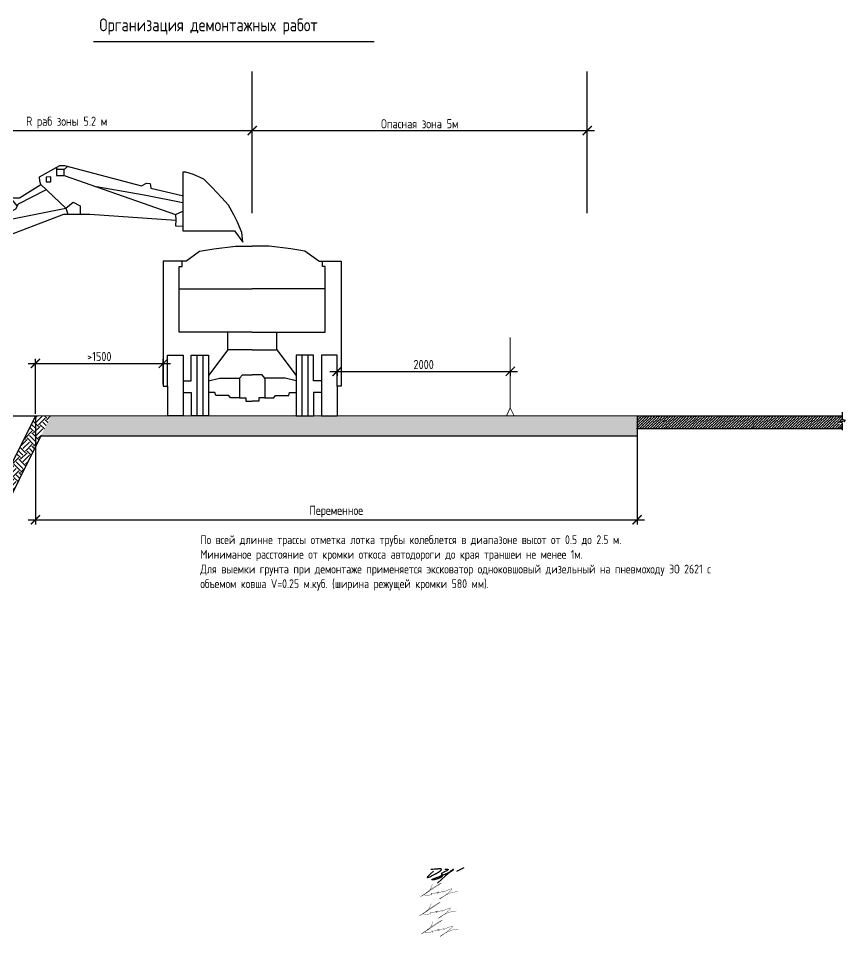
# Model space of a CAD drawing. Header units: millimetres. Extents: x 42571988 to 44740435, y 22138004 to 23263817.
# Drawn here: x 42902637 to 42925178, y 22844324 to 22869357 of the extents above; entities that cross this region are included whole.
import ezdxf

# ---------------------------------------------------------------- set-up
doc = ezdxf.new("R2010")
doc.units = ezdxf.units.MM
doc.layers.add('подпись', color=7, linetype='Continuous', lineweight=25)
doc.styles.add('GOST 2.304', font='GOST_0.TTF')
doc.dimstyles.new('SPDS', dxfattribs={"dimscale": 100, "dimtxt": 2.5, "dimasz": 2.5, "dimexe": 1.25, "dimexo": 0.625, "dimtad": 1, "dimdec": 0, "dimrnd": 0.001, "dimtxsty": 'GOST 2.304', "dimblk": 'ARCHTICK', "dimblk1": 'ARCHTICK', "dimblk2": 'ARCHTICK', "dimcen": 2.5, "dimdle": 2, "dimadec": 0, "dimazin": 2, "dimtfac": 0.75, "dimtdec": 4, "dimtmove": 1, "dimatfit": 3, "dimfxl": 1, "dimtolj": 1, "dimarcsym": 1})
pattern_1 = [(44.99999999999999, (42702387.68095946, 22831338.50114938), (2.273736754432321e-14, 359.2102448427661), [254, -254]), (44.99999999999999, (42702320.32903855, 22831405.85307029), (2.273736754432321e-14, 359.2102448427661), [254, -254]), (44.99999999999999, (42702252.97711764, 22831473.2049912), (2.273736754432321e-14, 359.2102448427661), [254, -254]), (135, (42702252.97711764, 22831518.1062718), (-359.2102448427661, 2.273736754432321e-14), [254, -254]), (135, (42702320.32903855, 22831585.45819271), (-359.2102448427661, 2.273736754432321e-14), [254, -254]), (135, (42702387.68095946, 22831652.81011362), (-359.2102448427661, 2.273736754432321e-14), [254, -254])]

# ---------------------------------------------------------------- blocks, each defined once
blk = doc.blocks.new('_ArchTick')
at = {"color": 0, "linetype": 'ByBlock', "const_width": 0.15}
blk.add_lwpolyline([(-0.5, -0.5), (0.5, 0.5)], dxfattribs=at)
blk = doc.blocks.new('*D60')
at = {"color": 0, "lineweight": -2, "ltscale": 200, "transparency": 16777216}
for p, q in [((42903099.91209097, 22858455.7059303), (42903099.91209097, 22855562.67389056)), ((42919493.67958201, 22858455.7059303), (42919493.67958201, 22855562.67389056)), ((42902899.91209097, 22855687.67389056), (42919693.67958201, 22855687.67389056))]:
    blk.add_line(p, q, dxfattribs=at)
at = {"color": 0, "lineweight": -2, "ltscale": 200, "transparency": 16777216, "xscale": 250, "yscale": 250, "zscale": 250, "rotation": 180}
blk.add_blockref('_ArchTick', (42903099.91209097, 22855687.67389056), dxfattribs=at)
at = {"color": 0, "lineweight": -2, "ltscale": 200, "transparency": 16777216, "xscale": 250, "yscale": 250, "zscale": 250}
blk.add_blockref('_ArchTick', (42919493.67958201, 22855687.67389056), dxfattribs=at)
at = {"color": 0, "ltscale": 200, "transparency": 16777216, "insert": (42911296.79583649, 22855910.79889056), "char_height": 250, "attachment_point": 5, "style": 'GOST 2.304'}
blk.add_mtext('\\A1;Переменное', dxfattribs=at)
blk = doc.blocks.new('Самосвал')
at = {"ltscale": 200}
for p, q in [((-4308.151721339673, 6629.795161947608), (-3154.64319079183, 6834.188396254554)), ((-3154.64319079183, 6834.188396254554), (-1379.37868321687, 7030.404099430889)), ((-1379.37868321687, 7030.404099430889), (0, 7030.404099430889)), ((1379.37868321687, 7030.404099430889), (0, 7030.404099430889)), ((3154.64319079183, 6834.188396254554), (1379.37868321687, 7030.404099430889)), ((4308.151721339673, 6629.795161947608), (3154.64319079183, 6834.188396254554)), ((-5429.267635364085, 5822.742043185048), (-4308.151721339673, 6629.795161947608)), ((5429.267635364085, 5822.742043185048), (4308.151721339673, 6629.795161947608)), ((-5429.267635364085, 5822.742043185048), (-7274.097565179691, 5822.742043185048)), ((-7274.097565179691, 5822.742043185048), (-7274.097565179691, -4422.832249545492)), ((-5968.791103025898, 0), (-5968.791103025898, 5390.319766011089)), ((-5968.791103025898, 5390.319766011089), (-5738.670972792432, 5390.319766011089)), ((-5738.670972792432, 5390.319766011089), (-5738.670972792432, 5822.742043185048)), ((5429.267635364085, 5822.742043185048), (7274.097565179691, 5822.742043185048)), ((5738.670972792432, 5390.319766011089), (5738.670972792432, 5822.742043185048)), ((5968.791103025898, 5390.319766011089), (5738.670972792432, 5390.319766011089)), ((5968.791103025898, 0), (5968.791103025898, 5390.319766011089)), ((7274.097565179691, 5822.742043185048), (7274.097565179691, -4422.832249545492)), ((-5968.791103025898, 3548.204960158997), (0, 3548.204960158997)), ((5968.791103025898, 3548.204960158997), (0, 3548.204960158997)), ((0, 0), (-5968.791103025898, 0)), ((-2003.702872809023, -1434.929446237162), (-2003.702872809023, 0)), ((0, 0), (5968.791103025898, 0)), ((2003.702872809023, -1434.929446237162), (2003.702872809023, 0)), ((-2003.702872809023, -1434.929446237162), (-3590.270033431938, -3530.056328223116)), ((0, -1434.929446237162), (-2003.702872809023, -1434.929446237162)), ((0, -1434.929446237162), (2003.702872809023, -1434.929446237162)), ((2003.702872809023, -1434.929446237162), (3590.270033431938, -3530.056328223116)), ((-6931.729976816103, -4422.832249545492), (-6931.729976816103, -1864.460718413815)), ((-6931.729976816103, -1864.460718413815), (-5651.716266132891, -1864.460718413815)), ((-5651.716266132891, -1864.460718413815), (-5651.716266132891, -6846.5509232888)), ((-4999.2162993534, -1864.460718413815), (-3590.270033432171, -1864.460718413815)), ((-4999.216299353167, -3966.27049013786), (-4999.2162993534, -1864.460718413786)), ((-4544.112464014441, -1864.460718413815), (-4544.112464014441, -6846.550923288771)), ((-4052.548294834793, -1864.460718413815), (-4052.548294834793, -6846.550923288771)), ((-3590.270033432171, -1864.460718413815), (-3590.270033431239, -6846.550923288771)), ((4999.2162993534, -1864.460718413815), (3590.270033432171, -1864.460718413815)), ((3590.270033432171, -1864.460718413815), (3590.270033431239, -6846.550923288771)), ((4052.548294834793, -1864.460718413815), (4052.548294834793, -6846.550923288771)), ((4544.112464014441, -1864.460718413815), (4544.112464014441, -6846.550923288771)), ((4999.216299353167, -3966.27049013786), (4999.2162993534, -1864.460718413786)), ((6931.729976816103, -1864.460718413815), (5651.716266132891, -1864.460718413815)), ((5651.716266132891, -1864.460718413815), (5651.716266132891, -6846.5509232888)), ((6931.729976816103, -4422.832249545492), (6931.729976816103, -1864.460718413815)), ((-1033.324467141181, -3760.124635237269), (-803.1049222275615, -3495.974409540184)), ((-803.1049222275615, -3495.974409540184), (0, -3495.974409540184)), ((803.1049222275615, -3495.974409540184), (0, -3495.974409540184)), ((1033.324467141181, -3760.124635237269), (803.1049222275615, -3495.974409540184)), ((-7274.097565179691, -4422.832249545492), (-6931.729976816103, -4422.832249545492)), ((-6931.729976816103, -4422.832249545492), (-6931.729976816103, -6846.5509232888)), ((-5651.716266132891, -3966.27049013786), (-4999.216299353167, -3966.27049013786)), ((-3590.270033431705, -3964.628432058729), (-2678.952232165262, -3760.124635237269)), ((-2678.952232165262, -3760.124635237269), (-1033.324467141181, -3760.124635237269)), ((-1033.324467141181, -3760.124635237269), (-1033.324467141181, -5370.602784338407)), ((2678.952232165262, -3760.124635237269), (1033.324467141181, -3760.124635237269)), ((1033.324467141181, -3760.124635237269), (1033.324467141181, -5370.602784338407)), ((3590.270033431705, -3964.628432058729), (2678.952232165262, -3760.124635237269)), ((5651.716266132891, -3966.27049013786), (4999.216299353167, -3966.27049013786)), ((7274.097565179691, -4422.832249545492), (6931.729976816103, -4422.832249545492)), ((6931.729976816103, -4422.832249545492), (6931.729976816103, -6846.5509232888)), ((-5651.716266132891, -4914.556983329356), (-4999.216299353167, -4914.556983329356)), ((-4999.216299353167, -4914.556983329356), (-4999.216299353167, -6846.5509232888)), ((-3049.230491902679, -4925.089086519554), (-3590.270033431705, -4925.089086519642)), ((-2977.378532025963, -5174.616396007128), (-3049.230491902679, -4925.089086519554)), ((-1903.037224881351, -5174.616396007128), (-2977.378532025963, -5174.616396007128)), ((-1775.131954669952, -5370.602784338407), (-1903.037224881351, -5174.616396007128)), ((1775.131954669952, -5370.602784338407), (1903.037224881351, -5174.616396007128)), ((1903.037224881351, -5174.616396007128), (2977.378532025963, -5174.616396007128)), ((2977.378532025963, -5174.616396007128), (3049.230491902679, -4925.089086519554)), ((3049.230491902679, -4925.089086519554), (3590.270033431705, -4925.089086519642)), ((5651.716266132891, -4914.556983329356), (4999.216299353167, -4914.556983329356)), ((4999.216299353167, -4914.556983329356), (4999.216299353167, -6846.5509232888)), ((-1033.324467141181, -5370.602784338407), (-1775.131954669952, -5370.602784338407)), ((-1033.324467141181, -5370.602784338407), (-536.9883933253586, -5370.602784338407)), ((-536.9883933253586, -5370.602784338407), (-536.9883933253586, -5643.896939438768)), ((-536.9883933253586, -5643.896939438768), (0, -5643.896939438768)), ((536.9883933253586, -5643.896939438768), (0, -5643.896939438768)), ((1033.324467141181, -5370.602784338407), (536.9883933253586, -5370.602784338407)), ((536.9883933253586, -5370.602784338407), (536.9883933253586, -5643.896939438768)), ((1033.324467141181, -5370.602784338407), (1775.131954669952, -5370.602784338407)), ((-5651.716266132891, -6846.5509232888), (-6931.729976816103, -6846.5509232888)), ((-3590.270033431239, -6846.550923288771), (-4999.216299353167, -6846.5509232888)), ((3590.270033431239, -6846.550923288771), (4999.216299353167, -6846.5509232888)), ((5651.716266132891, -6846.5509232888), (6931.729976816103, -6846.5509232888))]:
    blk.add_line(p, q, dxfattribs=at)
blk = doc.blocks.new('ЭО 26-21')
at = {"ltscale": 200}
for p, q in [((16357.23991769925, 15762.81572996359), (18423.87228286453, 16907.5718106227)), ((18423.87228286453, 16907.5718106227), (18883.11011197418, 16907.5718106227)), ((18883.11011197418, 16907.5718106227), (26778.88080861606, 14829.3323289305)), ((18076.8816454066, 16715.36556782044), (18076.8816454066, 15902.58722226229)), ((18856.85635193251, 16525.93048666138), (18076.8816454066, 16525.93048666138)), ((18856.85635193251, 16525.93048666138), (19217.03833828378, 16819.678829604)), ((18856.85635193251, 15902.58722226229), (18856.85635193251, 16525.93048666138)), ((31297.06261029653, 16257.56660070643), (31001.43649058603, 16257.56660070643)), ((31001.43649058603, 16241.10507083684), (31001.43649058603, 10256.11049082875)), ((32092.65343963727, 16013.18659048434), (31297.06261029653, 16257.56660070643)), ((33132.0836250335, 15517.41608766746), (32092.65343963727, 16013.18659048434)), ((16369.3850777559, 15319.81630561221), (16357.23991769925, 15762.81572996359)), ((16484.01848820597, 14995.48731300887), (16369.3850777559, 15319.81630561221)), ((17509.68802499399, 15779.5720932046), (17037.02092954703, 15740.85064383876)), ((17037.02092954703, 15740.85064383876), (17037.02092954703, 15252.99969295505)), ((17037.02092954703, 15252.99969295505), (17509.68802499399, 15252.99969295505)), ((17509.68802499399, 15252.99969295505), (17509.68802499399, 15779.5720932046)), ((18076.8816454066, 15902.58722226229), (18856.85635193251, 15902.58722226229)), ((18856.85635193251, 15902.58722226229), (30246.12517570704, 11926.6281799674)), ((26778.88080861606, 14829.3323289305), (27266.05416276865, 15106.08668122999)), ((27266.05416276865, 15106.08668122999), (27662.77672735229, 15079.20770559181)), ((27662.77672735229, 15079.20770559181), (27736.74124917574, 14622.26511974633)), ((33970.03339255601, 14693.46328388713), (33132.0836250335, 15517.41608766746)), ((14201.26689355448, 13013.74843154289), (16995.97095131688, 14426.24597215187)), ((14317.70633735508, 13633.13601488341), (16484.01848820597, 14995.48731300887)), ((19041.43627422675, 12577.48103582487), (16484.01848820597, 14995.48731300887)), ((27029.63776947744, 13882.89673412219), (22154.28467816534, 14751.46504112301)), ((27736.74124917574, 14622.26511974633), (30911.44963618927, 13854.60911015701)), ((34960.17046584748, 13632.92717457842), (33970.03339255601, 14693.46328388713)), ((9949.68212506175, 11584.6665138267), (13342.63058806211, 13633.13601488341)), ((13342.63058806211, 13633.13601488341), (14317.70633735508, 13633.13601488341)), ((13342.63058806211, 13633.13601488341), (14056.70966446493, 12756.93013849016)), ((19041.43627422675, 12577.48103582487), (19790.49274883047, 13164.2035386255)), ((19790.49274883047, 13164.2035386255), (20499.06259505637, 12800.03109188378)), ((31000.72401871346, 13111.71910371538), (27029.63776947744, 13882.89673412219)), ((35648.76204323, 12851.15207863611), (34960.17046584748, 13632.92717457842)), ((11117.44837761484, 10959.2061820291), (19041.43627422675, 12577.48103582487)), ((11117.44837761484, 10959.2061820291), (13912.15243537538, 12500.11184543744)), ((13912.15243537538, 12500.11184543744), (14201.26689355448, 13013.74843154289)), ((19041.43627422675, 12577.48103582487), (19225.90021272749, 11956.85679029021)), ((20499.06259505637, 12800.03109188378), (20499.06259505637, 11956.85679029021)), ((30246.12517570704, 11926.6281799674), (31007.38480226509, 12255.14216847345)), ((36186.83163166791, 11879.00030585937), (35648.76204323, 12851.15207863611)), ((5468.043502790853, 9723.563619913533), (7512.655516365543, 11372.53390353546)), ((7512.655516365543, 11372.53390353546), (8588.769718633965, 11802.69988644123)), ((8588.769718633965, 11802.69988644123), (9485.531553857028, 11731.00623844191)), ((9485.531553857028, 11731.00623844191), (9949.68212506175, 11584.6665138267)), ((9949.68212506175, 11584.6665138267), (11117.44837761484, 10959.2061820291)), ((10280.86556193978, 8674.177944892086), (18826.90767962113, 11956.85679029021)), ((18826.90767962113, 11956.85679029021), (21484.80056876503, 11956.85679029021)), ((21484.80056876503, 11956.85679029021), (30282.05529792421, 11341.44536254834)), ((30282.05529792421, 11341.44536254834), (30241.7980467123, 10765.97133388594)), ((30246.12517570704, 11926.6281799674), (30282.05529792421, 11341.44536254834)), ((36592.36067997664, 11146.31480997335), (36186.83163166791, 11879.00030585937)), ((9049.018263654783, 10880.28092662897), (9049.018263654783, 10331.02683136798)), ((9582.701118873432, 10864.36401951406), (9049.018263654783, 10864.36401951406)), ((9049.018263654783, 10331.02683136798), (9582.701118873432, 10331.02683136798)), ((9582.701118873432, 10331.02683136798), (9582.701118873432, 10864.36401951406)), ((30241.7980467123, 10765.97133388594), (30977.404459015, 10714.51203136626)), ((37006.34826062992, 10068.52275865711), (36592.36067997664, 11146.31480997335)), ((4445.729211445898, 9167.933753008023), (5468.043502790853, 9723.563619913533)), ((31001.43649058603, 10256.11049082875), (36272.57679305598, 10256.11049082875)), ((36272.57679305598, 10256.11049082875), (37108.73709634133, 9079.430507965386)), ((37108.73709634133, 9079.430507965386), (37006.34826062992, 10068.52275865711)), ((3212.382408404723, 6226.659666273743), (11277.45336104766, 9056.984118868771)), ((3381.105689261109, 7159.045631981455), (4445.729211445898, 9167.933753008023)), ((5918.408571721986, 5941.78920646105), (10280.86556193978, 8674.177944892086)), ((-3016.750887531787, 8238.565734443255), (-3996.648248797283, 0)), ((-3016.750887531787, 8238.565734443255), (0, 8238.565734443255)), ((3016.750887531787, 8238.565734443255), (0, 8238.565734443255)), ((3016.750887531787, 8238.565734443255), (3238.729911744362, 6372.259267116955)), ((-1782.857303751633, 7074.837945355102), (-2823.571595428512, 0)), ((0, 7074.837945355102), (-1782.857303751633, 7074.837945355102)), ((0, 7074.837945355102), (1782.857303751633, 7074.837945355102)), ((1782.857303751633, 7074.837945355102), (2246.637715053977, 3922.030994939356)), ((3212.382408404723, 6226.659666273743), (3381.105689261109, 7159.045631981455)), ((4244.58680091612, 1128.36889272707), (7013.619351301342, 6627.765390763117)), ((8099.637066830881, 7307.983575676568), (4808.257996696979, 837.6830766965868)), ((-917.1128486488014, -3627.863204077817), (3212.382408404723, 6226.659666273743)), ((664.5664235483855, -3627.863204077817), (5918.408571721986, 5941.78920646105)), ((4091.329930112232, 1207.403618796554), (1483.693678349257, -3627.863204077817)), ((3489.557116697077, 1517.738478271407), (5160.529044277966, 656.0165347540751)), ((-4359.569822223857, 199.4793447945267), (-6845.64100632444, 199.4793447945267)), ((-6845.64100632444, 199.4793447945267), (-6845.64100632444, -8682.486513077281)), ((-4359.569822223857, 0), (-4359.569822223857, 199.4793447945267)), ((-3996.648248797283, 0), (-4359.569822223857, 0)), ((-4293.682743139565, 2.91038304567337e-11), (-4293.682743139798, -8682.48651307731)), ((-3996.648248797283, 0), (0, 0)), ((-3906.719386296347, 0), (-3906.719386296347, -1914.086907590739)), ((603.1275619296357, 2.91038304567337e-11), (0, 0)), ((4839.436197407544, 82.52058456093073), (3032.267862148583, -3655.794571053237)), ((5160.529044277966, 656.0165347540751), (4839.436197407544, 82.52058456093073)), ((4904.919870443409, 199.4793447945267), (6845.64100632444, 199.4793447945267)), ((6845.64100632444, 199.4793447945267), (6845.64100632444, -8682.486513077281)), ((-6845.64100632444, -666.7001495379955), (-6124.44549575448, -400.3509582830593)), ((-6124.44549575448, -400.3509582830593), (-5254.484201313928, -400.3509582830593)), ((-5254.484201313928, -400.3509582830593), (-4293.682743139565, -666.7001495380246)), ((2589.680363615043, -121.3491639621789), (3339.287222268526, -187.0880984292016)), ((5254.484201313928, -400.3509582830593), (4505.656295141205, -607.9377656317374)), ((6124.44549575448, -400.3509582830593), (5254.484201313928, -400.3509582830593)), ((6845.64100632444, -666.7001495379955), (6124.44549575448, -400.3509582830593)), ((-6845.64100632444, -1583.144638682686), (-6124.44549575448, -1316.79544742775)), ((-6124.44549575448, -1316.79544742775), (-5254.484201313928, -1316.79544742775)), ((-5254.484201313928, -1316.79544742775), (-4293.682743139565, -1583.144638682716)), ((3906.719386296347, -1846.900888161414), (3906.719386296347, -1914.086907590739)), ((4293.682743139565, -1046.427045559365), (4293.682743139798, -8682.48651307731)), ((5254.484201313928, -1316.79544742775), (4293.682743139565, -1583.144638682716)), ((6124.44549575448, -1316.79544742775), (5254.484201313928, -1316.79544742775)), ((6845.64100632444, -1583.144638682686), (6124.44549575448, -1316.79544742775)), ((-6845.64100632444, -2501.620202160411), (-6124.44549575448, -2235.271010905475)), ((-6124.44549575448, -2235.271010905475), (-5254.484201313928, -2235.271010905475)), ((-5254.484201313928, -2235.271010905475), (-4293.682743139565, -2501.62020216044)), ((-3906.719386296347, -1914.086907590739), (-3727.905515436083, -2037.327256585471)), ((-3727.905515436083, -2037.327256585471), (-3727.905515436083, -3627.863204077817)), ((3727.905515436316, -2216.79592805868), (3727.905515436083, -3627.863204077817)), ((3906.719386296347, -1914.086907590739), (3858.012458575657, -1947.656220429373)), ((5254.484201313928, -2235.271010905475), (4293.682743139565, -2501.62020216044)), ((6124.44549575448, -2235.271010905475), (5254.484201313928, -2235.271010905475)), ((6845.64100632444, -2501.620202160411), (6124.44549575448, -2235.271010905475)), ((-6845.64100632444, -3206.472608861484), (-6124.44549575448, -2940.123417606548)), ((-6124.44549575448, -2940.123417606548), (-5254.484201313928, -2940.123417606548)), ((-5254.484201313928, -2940.123417606548), (-4293.682743139565, -3206.472608861513)), ((-4293.682743139332, -3627.863204077817), (0, -3627.863204077817)), ((-917.1128486488014, -4336.871942325495), (-917.1128486488014, -3627.863204077817)), ((-619.2760811615735, -2917.113087142905), (0, -2917.113087142905)), ((0, -2917.113087142905), (664.5664235483855, -3627.863204077817)), ((4293.682743139332, -3627.863204077817), (0, -3627.863204077817)), ((664.5664235483855, -3627.863204077817), (3420.498756159097, -3627.863204077817)), ((664.5664235483855, -3627.863204077817), (664.5664235483855, -4336.871942325466)), ((5254.484201313928, -2940.123417606548), (4293.682743139565, -3206.472608861513)), ((6124.44549575448, -2940.123417606548), (5254.484201313928, -2940.123417606548)), ((6845.64100632444, -3206.472608861484), (6124.44549575448, -2940.123417606548)), ((-6845.64100632444, -4131.221571284317), (-6124.44549575448, -3864.872380029381)), ((-6124.44549575448, -3864.872380029381), (-5254.484201313928, -3864.872380029381)), ((-5254.484201313928, -3864.872380029381), (-4293.682743139565, -4131.221571284346)), ((-4293.682743139565, -4336.871942325495), (0, -4336.871942325495)), ((4293.682743139565, -4336.871942325495), (0, -4336.871942325495)), ((5254.484201313928, -3864.872380029381), (4293.682743139565, -4131.221571284346)), ((6124.44549575448, -3864.872380029381), (5254.484201313928, -3864.872380029381)), ((6845.64100632444, -4131.221571284317), (6124.44549575448, -3864.872380029381)), ((-6845.64100632444, -5055.97053370715), (-6124.44549575448, -4789.621342452214)), ((-6845.64100632444, -5794.937618355238), (-6124.44549575448, -5528.588427100301)), ((-6124.44549575448, -4789.621342452214), (-5254.484201313928, -4789.621342452214)), ((-6124.44549575448, -5528.588427100301), (-5254.484201313928, -5528.588427100301)), ((-5254.484201313928, -4789.621342452214), (-4293.682743139565, -5055.970533707179)), ((-5254.484201313928, -5528.588427100301), (-4293.682743139565, -5794.937618355267)), ((5254.484201313928, -4789.621342452214), (4293.682743139565, -5055.970533707179)), ((5254.484201313928, -5528.588427100301), (4293.682743139565, -5794.937618355267)), ((6124.44549575448, -4789.621342452214), (5254.484201313928, -4789.621342452214)), ((6124.44549575448, -5528.588427100301), (5254.484201313928, -5528.588427100301)), ((6845.64100632444, -5055.97053370715), (6124.44549575448, -4789.621342452214)), ((6845.64100632444, -5794.937618355238), (6124.44549575448, -5528.588427100301)), ((-6845.64100632444, -6691.820732329012), (-6124.44549575448, -6425.471541074076)), ((-6124.44549575448, -6425.471541074076), (-5254.484201313928, -6425.471541074076)), ((-5254.484201313928, -6425.471541074076), (-4293.682743139565, -6691.820732329041)), ((-4293.682743139565, -6214.485505003482), (0, -6214.485505003482)), ((4293.682743139565, -6214.485505003482), (0, -6214.485505003482)), ((5254.484201313928, -6425.471541074076), (4293.682743139565, -6691.820732329041)), ((6124.44549575448, -6425.471541074076), (5254.484201313928, -6425.471541074076)), ((6845.64100632444, -6691.820732329012), (6124.44549575448, -6425.471541074076)), ((-6845.64100632444, -7610.673027336568), (-6124.44549575448, -7344.323836081632)), ((-6124.44549575448, -7344.323836081632), (-5254.484201313928, -7344.323836081632)), ((-5254.484201313928, -7344.323836081632), (-4293.682743139565, -7610.673027336597)), ((5254.484201313928, -7344.323836081632), (4293.682743139565, -7610.673027336597)), ((6124.44549575448, -7344.323836081632), (5254.484201313928, -7344.323836081632)), ((6845.64100632444, -7610.673027336568), (6124.44549575448, -7344.323836081632)), ((-6845.641006324207, -8326.114865938143), (-6124.445495754248, -8059.765674683207)), ((-6124.445495754248, -8059.765674683207), (-5254.484201313695, -8059.765674683207)), ((-5254.484201313695, -8059.765674683207), (-4293.682743139332, -8326.114865938172)), ((5254.484201313695, -8059.765674683207), (4293.682743139332, -8326.114865938172)), ((6124.445495754248, -8059.765674683207), (5254.484201313695, -8059.765674683207)), ((6845.641006324207, -8326.114865938143), (6124.445495754248, -8059.765674683207)), ((-6845.64100632444, -8682.486513077281), (-4293.682743139565, -8682.48651307731)), ((6845.64100632444, -8682.486513077281), (4293.682743139565, -8682.48651307731))]:
    blk.add_line(p, q, dxfattribs=at)
blk = doc.blocks.new('*D61')
at = {"color": 0, "lineweight": -2, "ltscale": 200, "transparency": 16777216}
for p, q in [((42903099.91209097, 22858580.7059303), (42903099.91209097, 22860077.06387563)), ((42906584.85192865, 22859388.61215488), (42906584.85192865, 22860077.06387563)), ((42902899.91209097, 22859952.06387563), (42906784.85192865, 22859952.06387563))]:
    blk.add_line(p, q, dxfattribs=at)
at = {"color": 0, "lineweight": -2, "ltscale": 200, "transparency": 16777216, "xscale": 250, "yscale": 250, "zscale": 250, "rotation": 180}
blk.add_blockref('_ArchTick', (42903099.91209097, 22859952.06387563), dxfattribs=at)
at = {"color": 0, "lineweight": -2, "ltscale": 200, "transparency": 16777216, "xscale": 250, "yscale": 250, "zscale": 250}
blk.add_blockref('_ArchTick', (42906584.85192865, 22859952.06387563), dxfattribs=at)
at = {"color": 0, "ltscale": 200, "transparency": 16777216, "insert": (42904842.38200981, 22860139.56387563), "char_height": 250, "attachment_point": 5, "style": 'GOST 2.304'}
blk.add_mtext('\\A1;>1500', dxfattribs=at)
blk = doc.blocks.new('*U43')
at = {"color": 0, "linetype": 'ByBlock', "lineweight": -2}
for p, q in [((345.8616613445411, 1.136336657422748e-13), (-200, 0)), ((345.8616613445413, 0), (408.3616613445413, 250)), ((408.3616613445413, 250), (533.3616613445411, -250)), ((533.3616613445411, -250), (595.8616613445411, 0)), ((1141.723322689083, 0), (595.8616613445411, 1.437430354021391e-13))]:
    blk.add_line(p, q, dxfattribs=at)
blk = doc.blocks.new('*D68')
at = {"color": 0, "lineweight": -2, "ltscale": 200, "transparency": 16777216}
for p, q in [((42908809.55111704, 22866296.6172091), (42918338.29581168, 22866296.6172091)), ((42909009.55111704, 22866039.04860721), (42909009.55111704, 22866421.6172091)), ((42918138.29581168, 22866039.04860721), (42918138.29581168, 22866421.6172091))]:
    blk.add_line(p, q, dxfattribs=at)
at = {"color": 0, "lineweight": -2, "ltscale": 200, "transparency": 16777216, "xscale": 250, "yscale": 250, "zscale": 250, "rotation": 180}
blk.add_blockref('_ArchTick', (42909009.55111704, 22866296.6172091), dxfattribs=at)
at = {"color": 0, "lineweight": -2, "ltscale": 200, "transparency": 16777216, "xscale": 250, "yscale": 250, "zscale": 250}
blk.add_blockref('_ArchTick', (42918138.29581168, 22866296.6172091), dxfattribs=at)
at = {"color": 0, "ltscale": 200, "transparency": 16777216, "insert": (42913573.92346436, 22866484.38506624), "char_height": 250, "attachment_point": 5, "style": 'GOST 2.304'}
blk.add_mtext('\\A1;Опасная зона 5м', dxfattribs=at)
blk = doc.blocks.new('*D69')
at = {"color": 0, "lineweight": -2, "ltscale": 200, "transparency": 16777216}
for p, q in [((42898698.31268109, 22866296.6172091), (42909209.55111704, 22866296.6172091)), ((42898898.31268109, 22866039.04860721), (42898898.31268109, 22866421.6172091)), ((42909009.55111704, 22866039.04860721), (42909009.55111704, 22866421.6172091))]:
    blk.add_line(p, q, dxfattribs=at)
at = {"color": 0, "lineweight": -2, "ltscale": 200, "transparency": 16777216, "xscale": 250, "yscale": 250, "zscale": 250, "rotation": 180}
blk.add_blockref('_ArchTick', (42898898.31268109, 22866296.6172091), dxfattribs=at)
at = {"color": 0, "lineweight": -2, "ltscale": 200, "transparency": 16777216, "xscale": 250, "yscale": 250, "zscale": 250}
blk.add_blockref('_ArchTick', (42909009.55111704, 22866296.6172091), dxfattribs=at)
at = {"color": 0, "ltscale": 200, "transparency": 16777216, "insert": (42903953.93189906, 22866519.7422091), "char_height": 250, "attachment_point": 5, "style": 'GOST 2.304'}
blk.add_mtext('\\A1;R раб зоны 5.2 м', dxfattribs=at)
blk = doc.blocks.new('Косов')
at = {"layer": 'подпись', "color": 5, "lineweight": 30, "const_width": 0.07513148009015776}
blk.add_lwpolyline([(0, 0), (-0.07328898886044044, -0.1937150149605031), (-0.1397563794203052, -0.3641328199355485), (-0.2004995418305953, -0.5143439100787646), (-0.2566158462445856, -0.6474387805438937), (-0.3092026628130498, -0.7665079264847918), (-0.3593573616903996, -0.8746418430550875), (-0.4081773130269539, -0.9749310254086367), (-0.4567598869757603, -1.070465968698954), (-0.506434094245833, -1.16395799083557), (-0.5594555077707355, -1.256601700749684), (-0.6183113410436363, -1.349212530128284), (-0.6854888075556573, -1.442605910658244), (-0.7634751207976933, -1.537597274026666), (-0.8547574942615483, -1.63500205192031), (-0.961823141439254, -1.735635676026163), (-1.087159275821705, -1.840313578031214), (-1.232196190668674, -1.949572188416596), (-1.394136498312946, -2.06283193284105), (-1.569125890850955, -2.179234235757235), (-1.753310060384592, -2.297920521618266), (-1.942834699013019, -2.418032214876803), (-2.133845498833807, -2.538710739985959), (-2.322488151948392, -2.659097521398508), (-2.504908350455707, -2.778333983567336), (-2.674847880744665, -2.893545159917949), (-2.816432906361342, -2.993790519765867), (-2.91138568514566, -3.066113141399114), (-2.941428474932991, -3.097556103105944), (-2.888283533561207, -3.075162483174381), (-2.733673118867273, -2.98597535989245), (-2.459319488689516, -2.817037811548403), (-2.046944900863537, -2.555392916430264), (-1.490260853404379, -2.19603471256903), (-0.8309358050285027, -1.765761076967124), (-0.1226274546318109, -1.29932084636971), (0.5810064988913837, -0.8314628575220695), (1.226308356647905, -0.3969359471695952), (1.75962041974276, -0.03048895205745339), (2.127284989280724, 0.2331292910689626), (2.275644366369534, 0.3591699454646005), (2.169348876885579, 0.3239603392578374), (1.846280945803073, 0.14813246007202), (1.362631022866253, -0.1366055395955073), (0.7745895578216277, -0.4985455072475133), (0.1383470004134324, -0.9059792903869948), (-0.4899061996122782, -1.327198736516607), (-1.053979592510814, -1.730495693139119), (-1.497682728534755, -2.084162007757413), (-1.778595489148529, -2.363301329384626), (-1.909379080644158, -2.570264513074903), (-1.916465040521189, -2.714214215392758), (-1.826284906282808, -2.804313092902703), (-1.665270215426744, -2.849723802169251), (-1.459852505455046, -2.859608999757029), (-1.236463313868398, -2.843131342230322), (-1.021534178167485, -2.80945348615387), (-0.8365743664082856, -2.76655938966951), (-0.683404068875916, -2.71771821722939), (-0.5589212064107869, -2.665020434862754), (-0.4600236998535365, -2.610556508599416), (-0.3836094700441208, -2.556416904468506), (-0.3265764378231779, -2.504692088499723), (-0.2858225240324828, -2.457472526722427), (-0.2582456495113092, -2.416848685166201), (-0.2409497057733461, -2.384538506196805), (-0.2318624670194822, -2.360769837525936), (-0.2291176781220656, -2.345398003201581), (-0.2308490839552633, -2.338278327271723), (-0.2351904293911957, -2.339266133784463), (-0.2402754593051668, -2.348216746787671), (-0.2442379185692971, -2.364985490329559), (-0.2452115520557072, -2.389427688457886), (-0.2418676145284735, -2.420898252668849), (-0.2350274003013055, -2.456750444249906), (-0.2260497135798687, -2.493837111936728), (-0.2162933585684641, -2.529011104464871), (-0.2071171394713929, -2.559125270569893), (-0.1998798604931835, -2.581032458987465), (-0.1959403258383645, -2.59158551845303), (-0.1966573397105549, -2.587637297702145), (-0.2029241089587686, -2.567317067644581), (-0.2137714510074602, -2.533859787885831), (-0.2277645859251152, -2.491776840205716), (-0.2434687337783998, -2.445579606383944), (-0.2594491146376185, -2.399779468200109), (-0.2742709485696651, -2.35888780743403), (-0.2864994556423426, -2.327416005865416), (-0.2946998559259555, -2.309875445273974), (-0.2969990816911832, -2.309120716355551), (-0.2897709140379447, -2.321379245470894), (-0.2689508462667618, -2.341221667896889), (-0.230474371680657, -2.363218618910537), (-0.170276983580834, -2.381940733788497), (-0.08429417527122496, -2.391958647807883), (0.03153855994764854, -2.387842996245467), (0.1812857287720817, -2.364164414378251), (0.3660650047072522, -2.317628573146862), (0.5752067284893201, -2.253481286147348), (0.7950944076617361, -2.179103402639726), (1.012111549766132, -2.101875771883556), (1.21264166234937, -2.029179243138856), (1.383068252950125, -1.968394665665528), (1.509774829115486, -1.926902888723248), (1.579144898385721, -1.912084761572032), (1.583010662750439, -1.928610911074429), (1.534999101974563, -1.970311074503684), (1.454185890268946, -2.028304766736028), (1.359646701844667, -2.093711502647466), (1.270457210912127, -2.157650797114229), (1.205693091681951, -2.211242165012209), (1.184430018363628, -2.24560512121775), (1.225743665168466, -2.251859180606857), (1.342211195730442, -2.224131152077007), (1.520415731369667, -2.168577020612133), (1.740441882831419, -2.094360065217074), (1.982374260862116, -2.010643564897123), (2.226297476203854, -1.926590798657458), (2.452296139603732, -1.851365045503144), (2.640454861804301, -1.794129584439474), (2.770858253551296, -1.764047694471515), (2.830399574328794, -1.767019887128185), (2.833206678580609, -1.795895604034172), (2.800216069490489, -1.840261519337673), (2.752364250240362, -1.889704307187117), (2.71058772401534, -1.933810641730702), (2.695822993998718, -1.962167197116855), (2.729006563373787, -1.964360647494004), (2.831074935323613, -1.929977667010348), (3.015668041441813, -1.852548153736848), (3.267239526957837, -1.74137490143471), (3.562946465513505, -1.609703927787791), (3.879945930748363, -1.470781250479604), (4.195394996301729, -1.337852887194117), (4.486450735814742, -1.224164855614958), (4.730270222926492, -1.142963173425983), (4.904010531278118, -1.107493858310818), (4.990464882817378, -1.127502892461166), (4.994971092719879, -1.198736116099781), (4.928503124469444, -1.313439333957149), (4.802034941550573, -1.463858350763871), (4.62654050744527, -1.642238971250549), (4.412993785638037, -1.840827000147783), (4.172368739612693, -2.051868242186174), (3.915639332853516, -2.267608502096323), (3.65274303159913, -2.481060775397168), (3.38947131310988, -2.688306820762477), (3.130579157403645, -2.886195587654242), (2.880821544496484, -3.071576025534455), (2.644953454405822, -3.241297083865334), (2.4277298671484, -3.392207712108757), (2.233905762739596, -3.521156859727057), (2.06823612119706, -3.624993476182112), (1.935649452800817, -3.700824862479521), (1.841768388879245, -3.746791725798175), (1.792389091022187, -3.761293124860572), (1.79330772082335, -3.742728118389095), (1.850320439871666, -3.68949576510613), (1.969223409760616, -3.599995123734175), (2.155812792080724, -3.472625252995613), (2.415884748423196, -3.305785211612829), (2.752626198529015, -3.100845159682081), (3.158787094745776, -2.871059662794551), (3.624508147569486, -2.632654387915295), (4.139930067496607, -2.401855002009484), (4.695193565022691, -2.194887172042286), (5.280439350646247, -2.02797656497853), (5.885808134861236, -1.917348847783387), (6.50144062816571, -1.879229687421912)], dxfattribs=at)
blk = doc.blocks.new('Драничников')
at = {"layer": 'подпись', "color": 5, "lineweight": 30}
for points in [[(8.980710327489533, 1.965112983677784), (11.17302765845113, 3.080672687485674)], [(1.856487378461338, 1.954604087917232), (0.9443946431343875, 1.144106291818275), (0.3477724536323876, 0.5765809232253787), (0.01854924306553585, 0.216034698386693), (-0.09134655545642545, 0.0264743335503681), (-0.02998650882352649, -0.02809345503533223), (0.1545578160740888, 0.01633804887757151), (0.4142148523466176, 0.1237755615372862), (0.700913033103916, 0.2582257991919619), (0.974858494128398, 0.389834351016475), (1.22936818189396, 0.513302297891812), (1.466036745546944, 0.6294695936257995), (1.686458834233576, 0.7391761920262638), (1.892229097100312, 0.8432620469010885), (2.084942183293379, 0.9425671120578727), (2.266192741959344, 1.037931341304443), (2.437575422244208, 1.130194688448626), (2.600457517376867, 1.220055009849432), (2.755296896913933, 1.307641772071349), (2.902324074494459, 1.392942344229994), (3.041769563757157, 1.475944095441037), (3.173863878341308, 1.556634394820094), (3.298837531886079, 1.635000611482894), (3.416921038029955, 1.711030114545053), (3.528344910412102, 1.784710273122357), (3.633220458700748, 1.85597556450233), (3.731182176680591, 1.924548898659907), (3.821745354165728, 1.990100293742103), (3.904425280969804, 2.052299767895875), (3.978737246906803, 2.110817339268351), (4.044196541790825, 2.165323026006149), (4.100318455435854, 2.21548684625634), (4.146618277655421, 2.260978818165938), (4.182906808328426, 2.30161237304759), (4.210176887591729, 2.337774594877317), (4.229716865646424, 2.36999598079683), (4.242815092694059, 2.398807027947953), (4.250759918935955, 2.424738233472397), (4.254839694573775, 2.448320094511985), (4.256342769808839, 2.470083108208257), (4.256557494842355, 2.490557771703209), (4.256446974604387, 2.510157746458503), (4.255673332939637, 2.52882935121562), (4.253573448419957, 2.546402069036333), (4.249484199618905, 2.562705382982074), (4.242742465109131, 2.577568776114504), (4.232685123463284, 2.590821731495225), (4.218649053254353, 2.602293732185672), (4.199971133054987, 2.611814261247559), (4.175789305009857, 2.619285429327306), (4.144445765551154, 2.624899857410867), (4.104083774682408, 2.628922794069183), (4.052846592407832, 2.631619487873138), (3.988877478731069, 2.633255187393559), (3.910319693655879, 2.634095141201385), (3.815316497186359, 2.634404597867331), (3.702011149326154, 2.634448805962506), (3.566908052837789, 2.634126718412176), (3.399956181517496, 2.631872105559751), (3.189465651920159, 2.625752442103021), (2.923746580600778, 2.613835202739949), (2.591109084114009, 2.59418786216844), (2.17986327901508, 2.564877895086454), (1.678319281858307, 2.523972776191727), (1.07478720919903, 2.469539980182219)], [(5.304213564505403, 2.566545171817666), (5.525989789249252, 2.566507279164739), (5.707012465710477, 2.566242030593799), (5.851999229185139, 2.565522070187114), (5.965667714969754, 2.56412004202673), (6.052735558360496, 2.561808590194858), (6.117920394653879, 2.558360358773427), (6.165939859146079, 2.553547991844653), (6.201511587133609, 2.547144133490519), (6.228727985138221, 2.53896879360957), (6.24918054458567, 2.529031445364922), (6.26383552812672, 2.517388927735908), (6.273659198412361, 2.504098079702317), (6.279617818093811, 2.489215740243424), (6.282677649822176, 2.472798748338732), (6.283804956248332, 2.454903942967746), (6.283966000023725, 2.435588163109799), (6.283261828222408, 2.414671418663431), (6.278332625613416, 2.391026403202318), (6.26495336138953, 2.363288981219), (6.238899004743075, 2.33009501720619), (6.195944524866036, 2.290080375656601), (6.13186489095142, 2.241880921062716), (6.042435072191438, 2.184132517917192), (5.923430037778417, 2.11547103071274), (5.772778322682825, 2.035290177001627), (5.597022724986346, 1.946015086574505), (5.40485960854835, 1.85082874228226), (5.204985337228436, 1.752914126975099), (5.006096274885749, 1.655454223503966), (4.81688878538057, 1.561632014718953), (4.646059232571361, 1.474630483471003), (4.50230398031897, 1.397632612610266), (4.392159511261866, 1.333022481553826), (4.313522783159442, 1.279988555983721), (4.262130872551779, 1.236920398147845), (4.233720855978277, 1.202207570294661), (4.224029809977878, 1.17423963467246), (4.228794811090438, 1.151406153529251), (4.243752935855241, 1.132096689113666), (4.2646412608118, 1.1147008036736), (4.287841037600515, 1.097772260953604), (4.312310218264088, 1.080521630683165), (4.337650929946108, 1.062323684088312), (4.363465299790619, 1.042553192394621), (4.389355454940983, 1.020584926828008), (4.414923522540903, 0.9957936586141045), (4.439771629734309, 0.9675541589788281), (4.463501903664564, 0.9352411991479244), (4.485609108958897, 0.8983937518434573), (4.50515856017671, 0.8572075957724223), (4.5211082093615, 0.81204271113819), (4.532416008555742, 0.7632590781441877), (4.538039909802592, 0.7112166769936721), (4.536937865144864, 0.6562754878900705), (4.528067826625829, 0.5987954910364692), (4.510387746288529, 0.5391366666364092), (4.482947150086829, 0.4776558371721649), (4.445161859621066, 0.4146971942416258), (4.396539270402286, 0.3506017717214718), (4.336586777941534, 0.2857106034887238), (4.264811777750197, 0.2203647234203459), (4.180721665339775, 0.1549051653927904), (4.083823836221086, 0.08967296328324892), (3.973625685905517, 0.02500915096851486), (3.850127214393183, -0.03873892223265329), (3.715298839638763, -0.1011986452323299), (3.571603584086688, -0.1619910915006813), (3.42150447018048, -0.220737334508101), (3.267464520363887, -0.2770584477246416), (3.111946757081114, -0.3305755046202989), (2.957414202775794, -0.3809095786655234), (2.806329879892132, -0.4276817433304245), (2.660825250159974, -0.470582541948886), (2.521705532455371, -0.509580397310117), (2.389444384940703, -0.5447132020672143), (2.264515465778231, -0.5760188488730478), (2.14739243312988, -0.6035352303804871), (2.038548945158595, -0.6273002392427998), (1.938458660025958, -0.6473517681127419), (1.847595235894914, -0.6637277096434104), (1.76627444487292, -0.6764975336984662), (1.694180514852519, -0.6858570189852458), (1.630839787671107, -0.6920335214214219), (1.575778605166306, -0.6952543969249518), (1.52852330917608, -0.6957470014137357), (1.488600241537824, -0.6937386908056169), (1.455535744089389, -0.6894568210186094), (1.428856158668509, -0.6831287479704429), (1.408122562044696, -0.6749565658105325), (1.393034970715689, -0.6650413216135007), (1.383328136109867, -0.6534588006851436), (1.378736809656857, -0.6402847883314848), (1.378995742785492, -0.6255950698584911), (1.383839686925171, -0.6094654305723566), (1.393003393504841, -0.5919716557787069), (1.406221613953676, -0.5731895307836226), (1.424056422623948, -0.5529169614379157), (1.45037918556261, -0.529840335771496), (1.489888591739145, -0.5023681623591187), (1.547283330123378, -0.4689089497754821), (1.62726208968536, -0.4278712065953414), (1.734523559394802, -0.377663441393338), (1.873766428221643, -0.3166941627443975), (2.049689385135366, -0.2433718792230479), (2.26488491914472, -0.1568061134842651), (2.513520719411076, -0.05891044450368099), (2.787658275134618, 0.04770053466285162), (3.079359075515981, 0.1604122309597074), (3.38068460975478, 0.2766100513307492), (3.683696367051084, 0.3936794027205792), (3.980455836605529, 0.5090056920730603), (4.263024507617843, 0.6199743263326241), (4.5251090419722, 0.724501209585128), (4.766996792286704, 0.8226242344834986), (4.99062028386345, 0.914911790822714), (5.197912042004873, 1.00193226839724), (5.390804592012614, 1.084254057001999), (5.571230459189451, 1.16244554643157), (5.741122168837023, 1.237075126480875), (5.902412246257427, 1.308711186944436), (6.05675217957662, 1.377865278637728), (6.204669308215216, 1.444821596457928), (6.346409934417807, 1.509807496323162), (6.482220360428528, 1.573050334151048), (6.61234688849197, 1.634777465859713), (6.737035820852157, 1.695216247367), (6.856533459753791, 1.754594034590809), (6.971086107441351, 1.813138183448928), (7.08082638820008, 1.870975002784689), (7.185432214479761, 1.927826613142884), (7.284467820770828, 1.983314087993733), (7.377497441564174, 2.037058500807404), (7.464085311350459, 2.088680925054064), (7.543795664620461, 2.13780243420382), (7.616192735864956, 2.184044101726897), (7.68084075957438, 2.227027001093518), (7.737357651497859, 2.266441675637566), (7.785576052418378, 2.302256548148193), (7.825382284376474, 2.334509511278725), (7.856662669413595, 2.363238457681689), (7.879303529570734, 2.388481280010183), (7.893191186888771, 2.410275870917417), (7.898211963409153, 2.42866012305609), (7.894252181172305, 2.443671929079471), (7.881291314991586, 2.455199189888845), (7.85968145076788, 2.462529839380466), (7.829867827173189, 2.464801819698891), (7.792295682880308, 2.461153072988736), (7.747410256561921, 2.450721541394671), (7.695656786890481, 2.432645167061423), (7.637480512538446, 2.406061892133607), (7.573326672178382, 2.370109658755837), (7.496093551097147, 2.317453080854989), (7.368491621038743, 2.214863459486196), (7.145684400361802, 2.022638767487081), (6.782835407424159, 1.701076977695152), (6.235108160584218, 1.210476062947862), (5.457666178200952, 0.5111339960826058), (4.405672978632197, -0.4366512500631075), (3.034292080235446, -1.672581702652224)]]:
    blk.add_lwpolyline(points, dxfattribs=at)
blk = doc.blocks.new('*D70')
at = {"color": 0, "lineweight": -2, "ltscale": 200, "transparency": 16777216}
for p, q in [((42911120.12777598, 22859732.93175469), (42916240.16892345, 22859732.93175469)), ((42911320.12777598, 22859690.00741007), (42911320.12777598, 22859607.93175469)), ((42916040.16892345, 22859690.00741007), (42916040.16892345, 22859607.93175469))]:
    blk.add_line(p, q, dxfattribs=at)
at = {"color": 0, "lineweight": -2, "ltscale": 200, "transparency": 16777216, "xscale": 250, "yscale": 250, "zscale": 250, "rotation": 180}
blk.add_blockref('_ArchTick', (42911320.12777598, 22859732.93175469), dxfattribs=at)
at = {"color": 0, "lineweight": -2, "ltscale": 200, "transparency": 16777216, "xscale": 250, "yscale": 250, "zscale": 250}
blk.add_blockref('_ArchTick', (42916040.16892345, 22859732.93175469), dxfattribs=at)
at = {"color": 0, "ltscale": 200, "transparency": 16777216, "insert": (42913680.14834972, 22859920.43175469), "char_height": 250, "attachment_point": 5, "style": 'GOST 2.304'}
blk.add_mtext('\\A1;2000', dxfattribs=at)

msp = doc.modelspace()

# ---------------------------------------------------------------- hatches: boundary and pattern name
at = {"ltscale": 200}
h = msp.add_hatch(dxfattribs=at)
h.set_pattern_fill('EARTH', color=256, scale=40, angle=45)
h.set_pattern_definition(pattern_1)
h.paths.add_polyline_path([(42894687.49095624, 22857976.0108133), (42896403.54729746, 22854543.89813086), (42901536.34220008, 22854543.89813086), (42903523.4960998, 22858518.2059303), (42903099.91209097, 22858518.2059303), (42901299.91209097, 22854918.2059303), (42899007.57940231, 22854918.2059303, -0.007667762128850959), (42898992.24477964, 22854918.2059303), (42896699.91209097, 22854918.2059303), (42894899.91209097, 22858518.2059303), (42892232.67540124, 22858518.2059303), (42892232.67540124, 22857976.0108133)])
h = msp.add_hatch(dxfattribs=at)
h.set_pattern_fill('EARTH', color=256, scale=40, angle=45)
h.set_pattern_definition(pattern_1)
h.paths.add_polyline_path([(42919493.67958201, 22858518.2059303), (42903523.4960998, 22858518.2059303), (42903252.3985413, 22857976.0108133), (42919493.67958201, 22857976.0108133)])
h = msp.add_hatch(dxfattribs=at)
h.set_pattern_fill('ANSI36', color=256, scale=16)
h.set_pattern_definition([(44.99999999999999, (42700527.04078171, 22828009.62501473), (26.94076836320748, 98.78281733176071), [127, -25.4, 0, -25.4])])
h.paths.add_polyline_path([(42919493.67958201, 22858518.2059303), (42919493.67958201, 22858175.11728938), (42925086.48721599, 22858175.11728938), (42925086.48721599, 22858301.12160984), (42924995.40721599, 22858323.89160984), (42925177.56721599, 22858369.43160984), (42925086.48721599, 22858392.20160984), (42925086.48721599, 22858518.2059303)])

# ---------------------------------------------------------------- linework, layer by layer
for p, q in [((42904686.74665028, 22868726.81355574), (42912331.6129697, 22868726.81355575)), ((42909009.55111704, 22864047.99034351), (42909009.55111704, 22867905.10687091)), ((42918138.29581168, 22864047.99034351), (42918138.29581168, 22867905.10687091)), ((42895122.10278244, 22858518.2059303), (42903099.91209097, 22858518.2059303)), ((42903099.91209097, 22858518.2059303), (42901299.91209097, 22854918.2059303)), ((42919493.67958201, 22858518.2059303), (42925086.48721599, 22858518.2059303)), ((42919493.67958201, 22858175.11728938), (42925086.48721599, 22858175.11728938)), ((42903252.3985413, 22857976.0108133), (42901536.34220008, 22854543.89813086)), ((42903252.3985413, 22857976.0108133), (42919493.67958201, 22857976.0108133))]:
    msp.add_line(p, q, dxfattribs=at)
at = {"lineweight": 20}
for q in [(42916040.16892345, 22860656.95221339), (42915938.82174483, 22858518.2059303), (42916141.51610208, 22858518.2059303)]:
    msp.add_line((42916040.16892345, 22858740.7033453), q, dxfattribs=at)
at = {"lineweight": 13, "ltscale": 100}
msp.add_line((42919493.67958201, 22858518.2059303), (42903099.91209097, 22858518.2059303), dxfattribs=at)
msp.add_line((42919493.67958201, 22858518.2059303), (42919493.67958201, 22858175.11728938))

# ---------------------------------------------------------------- block references
at = {"xscale": 0.2666666666666667, "yscale": 0.2666666666666667, "zscale": 0.2666666666666667}
msp.add_blockref('ЭО 26-21', (42898853.39622314, 22860833.53566712), dxfattribs=at)
at = {"lineweight": 35, "ltscale": 200, "xscale": 0.3333333333333333, "yscale": 0.3333333333333333, "zscale": 0.3333333333333333}
msp.add_blockref('Самосвал', (42909009.55111704, 22860800.3895714), dxfattribs=at)
at = {"xscale": 0.36432, "yscale": 0.36432, "zscale": 0.36432, "rotation": 90}
msp.add_blockref('*U43', (42925086.48721599, 22858201.68744961), dxfattribs=at)
at = {"color": 1, "xscale": 106.48, "yscale": 106.48, "zscale": 106.48}
for p in [(42913915.71098563, 22845746.74724335), (42913887.1776253, 22845224.08801121), (42913934.73322585, 22844729.85401099)]:
    msp.add_blockref('Косов', p, dxfattribs=at)
at = {"layer": 'подпись', "color": 1, "ltscale": 100, "xscale": 89.60000000000001, "yscale": 89.60000000000001, "zscale": 89.60000000000001}
msp.add_blockref('Драничников', (42913782.87531281, 22845932.01022926), dxfattribs=at)

# ---------------------------------------------------------------- texts
at = {"color": 250, "lineweight": 30, "style": 'GOST 2.304'}
msp.add_text('Организация демонтажных работ', height=350, dxfattribs=at).set_placement((42904844.93847489, 22869005.02022881))
at = {"ltscale": 200, "insert": (42907595.89742733, 22855265.25183645), "char_height": 240, "attachment_point": 1, "style": 'GOST 2.304'}
msp.add_mtext_dynamic_manual_height_columns('По всей длинне трассы отметка лотка трубы колеблется в диапазоне высот от 0.5 до 2.5 м.\\PМиниманое расстояние от кромки откоса автодороги до края траншеи не менее 1м.\\PДля выемки грунта при демонтаже применяется эксковатор одноковшовый дизельный на пневмоходу ЭО 2621 с объемом ковша V=0.25 м.куб. (ширина режущей кромки 580 мм).', width=14270.23013769556, gutter_width=5000, heights=[5161.294759597629], dxfattribs=at)

# ---------------------------------------------------------------- dimensions: what is measured, and where the dimension line sits
at = {"ltscale": 200}
for base, p1, p2, text, override, picture, middle in [((42909009.55111704, 22866296.6172091), (42898898.31268109, 22865976.54860721), (42909009.55111704, 22865976.54860721), 'R раб зоны 5.2 м', {"dimscale": 100, "dimtxt": 2.5, "dimtxsty": 'GOST 2.304'}, '*D69', (42903953.93189906, 22866519.7422091)), ((42918138.29581168, 22866296.6172091), (42909009.55111704, 22865976.54860721), (42918138.29581168, 22865976.54860721), 'Опасная зона 5м', {"dimscale": 100, "dimtxt": 2.5, "dimtxsty": 'GOST 2.304'}, '*D68', (42913573.92346436, 22866484.38506624)), ((42906584.85192865, 22859952.06387563), (42903099.91209097, 22858518.2059303), (42906584.85192865, 22859326.11215488), '>1500', {"dimscale": 100, "dimtxt": 2.5, "dimtxsty": 'GOST 2.304'}, '*D61', (42904842.38200981, 22860139.56387563)), ((42916040.16892345, 22859732.93175469), (42911320.12777598, 22859752.50741007), (42916040.16892345, 22859752.50741007), '2000', {"dimscale": 100}, '*D70', (42913680.14834972, 22859920.43175469)), ((42919493.67958201, 22855687.67389056), (42903099.91209097, 22858518.2059303), (42919493.67958201, 22858518.2059303), 'Переменное', {"dimscale": 100, "dimtxt": 2.5, "dimtxsty": 'GOST 2.304'}, '*D60', (42911296.79583649, 22855910.79889056))]:
    dim = msp.add_linear_dim(base=base, p1=p1, p2=p2, text=text, dimstyle='SPDS', override=override, dxfattribs=at)
    dim.commit()
    dim.dimension.update_dxf_attribs({"geometry": picture, "text_midpoint": middle})

doc.saveas('drawing.dxf')
